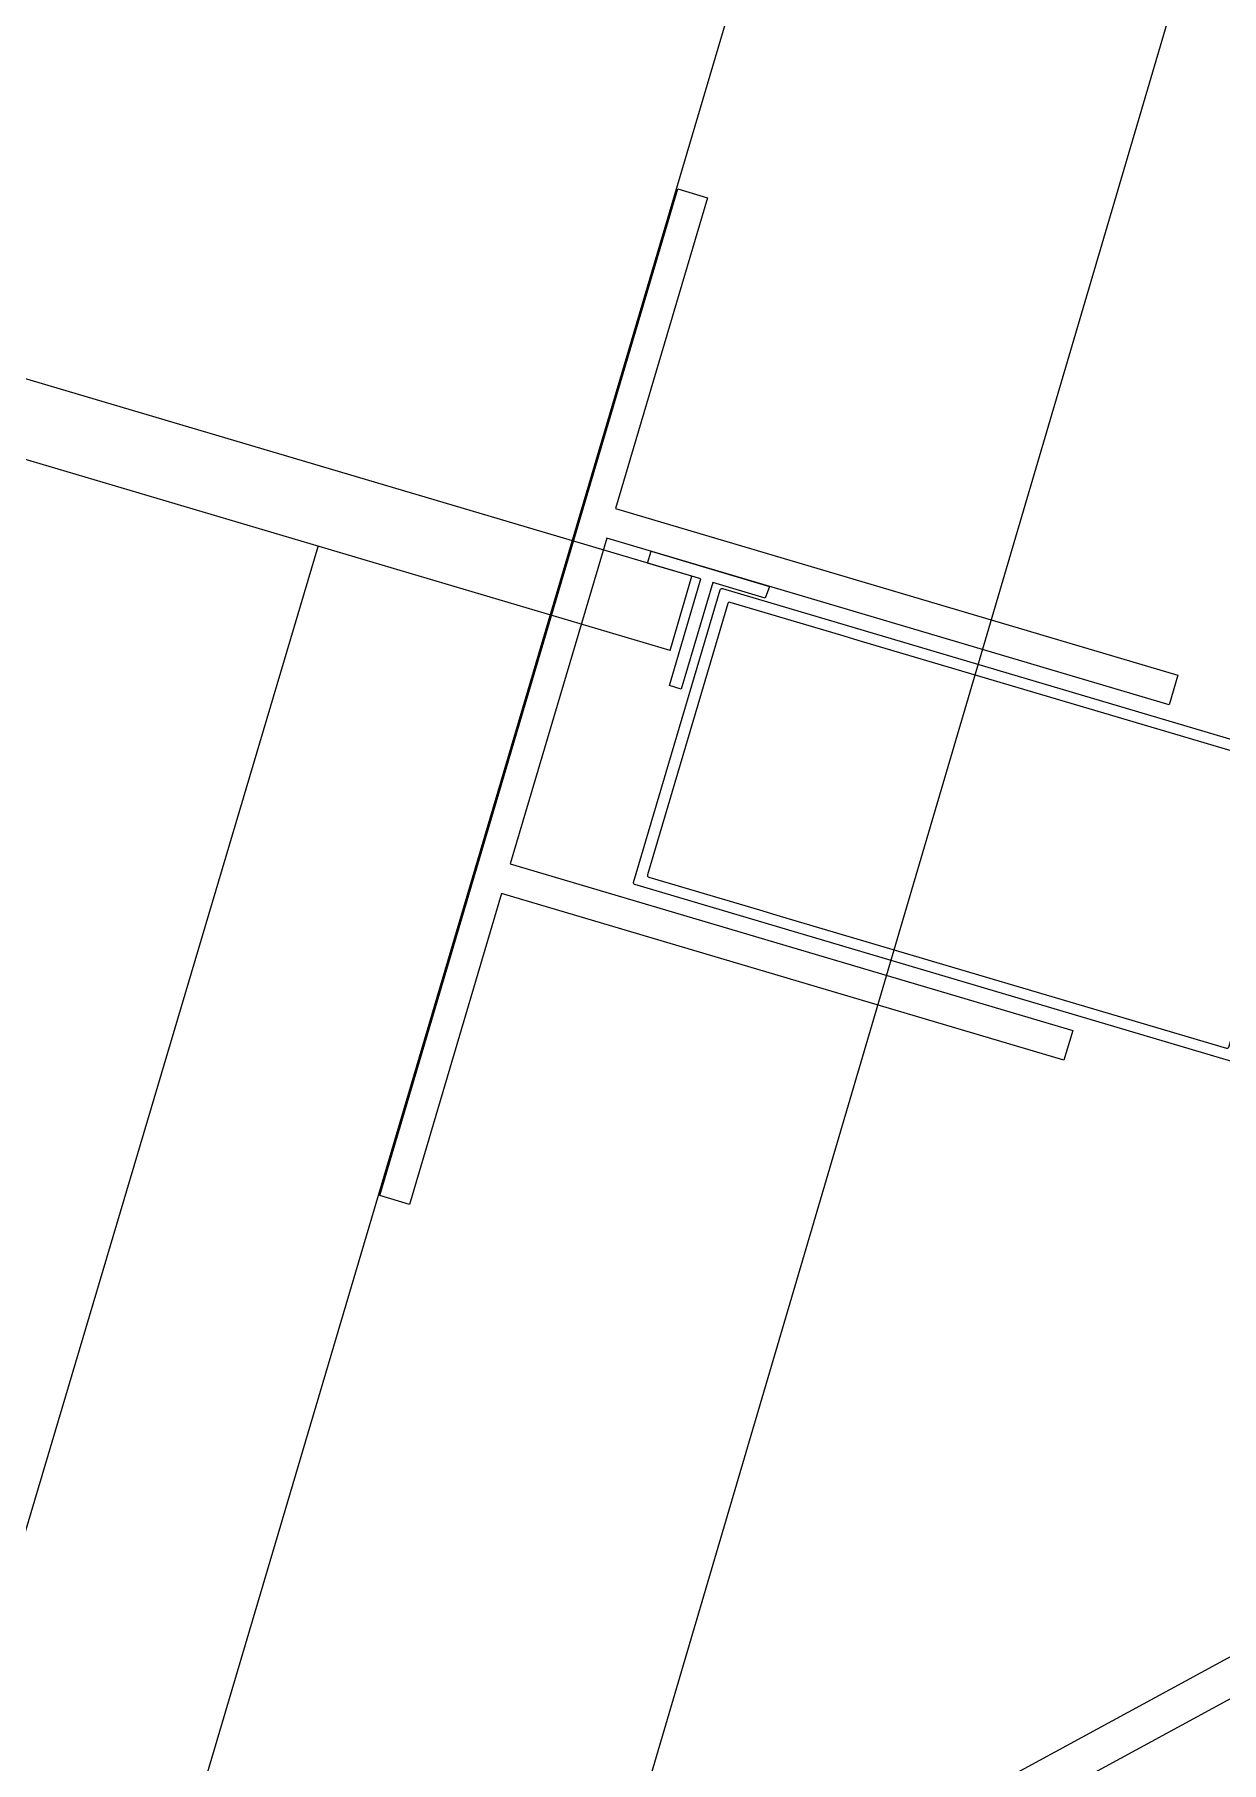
# Model space of a CAD drawing. Header units: millimetres. Extents: x 62878 to 70819, y -67946 to -61850.
# Drawn here: x 67761.7 to 67780.92, y -66271.49 to -66243.51 of the extents above; entities that cross this region are included whole.
import ezdxf

# ---------------------------------------------------------------- set-up
doc = ezdxf.new("R2010")
doc.units = ezdxf.units.MM
for name, color, linetype, lineweight in [('Dog_dos_yeni', 63, 'Continuous', 5), ('DOGRAMA', 171, 'Continuous', 0), ('DUV.ALÇ.-yeni', 20, 'Continuous', 25)]:
    doc.layers.add(name, color=color, linetype=linetype, lineweight=lineweight)
for name, color, linetype in [('DOĞRAMA-yeni', 40, 'Continuous'), ('profil-yeni', 13, 'Continuous'), ('ÇATI K', 254, 'Continuous')]:
    doc.layers.add(name, color=color, linetype=linetype)

# ---------------------------------------------------------------- blocks, each defined once
blk = doc.blocks.new('SPANDREL PAN.92')
at = {"layer": 'DOĞRAMA-yeni', "color": 122, "lineweight": -2}
for p, q in [((36479.507, 28239.27), (36467.084, 28246.026)), ((36479.002, 28238.862), (36466.579, 28245.618))]:
    blk.add_line(p, q, dxfattribs=at)

msp = doc.modelspace()

# ---------------------------------------------------------------- linework, layer by layer
msp.add_lwpolyline([(68896.021, -63031.435), (69030.259, -63071.184), (69185.279, -62547.653), (68892.999, -62461.107, 1.044368), (68063.198, -62298.73, 0.204375), (63106.96, -62494.783, 0.353953), (62932.94, -62997.825), (63753.185, -65779.598), (64154.954, -67142.153), (65336.723, -66792.622), (65336.7, -66829.112), (65270.535, -66829.071, 0.626789), (65270.199, -67369.071), (65531.845, -67369.234, 0.926242), (66130.088, -67369.606), (66391.733, -67369.769, 0.626743), (66392.069, -66829.769), (66326.147, -66829.728), (66326.17, -66793.238), (67506.156, -67144.128), (68467.025, -63899.086), (68625.204, -63946.037), (68896.024, -63031.423)], format="xyb")
at = {"layer": 'Dog_dos_yeni'}
msp.add_lwpolyline([(67767.291, -66262.308), (67772.118, -66246.007), (67772.598, -66246.149), (67771.107, -66251.183), (67780.216, -66253.88), (67780.074, -66254.36), (67770.965, -66251.662), (67769.403, -66256.936), (67778.513, -66259.633), (67778.371, -66260.113), (67769.261, -66257.416), (67767.771, -66262.45), (67767.291, -66262.308)], close=True, dxfattribs=at)
at = {"layer": 'DOGRAMA', "lineweight": -2}
msp.add_lwpolyline([(66522.144, -66852.653), (67506.156, -67144.128), (68892.83, -62461.057)], dxfattribs=at)
at = {"layer": 'DOGRAMA', "lineweight": -2, "ltscale": 0.5}
msp.add_lwpolyline([(67781.527, -66260.265), (67771.421, -66257.273, -0.414214), (67771.401, -66257.236), (67772.803, -66252.499, -0.414214), (67772.84, -66252.479), (67782.947, -66255.471, -0.414214)], format="xyb", dxfattribs=at)
msp.add_lwpolyline([(67775.091, -66253.333), (67774.755, -66253.233), (67772.962, -66252.702, 0.414214), (67772.925, -66252.722), (67771.624, -66257.114, 0.414214), (67771.645, -66257.151), (67773.438, -66257.682), (67773.773, -66257.782), (67781.003, -66259.922, 0.414214), (67781.04, -66259.902), (67782.341, -66255.511, 0.414214), (67782.32, -66255.473)], format="xyb", close=True, dxfattribs=at)
at = {"layer": 'DUV.ALÇ.-yeni', "ltscale": 5}
for p, q in [((67772.346, -66252.28), (67760.656, -66248.819)), ((67771.992, -66253.479), (67761.498, -66250.372)), ((67753.603, -66294.466), (67766.291, -66251.797)), ((67771.992, -66253.479), (67772.346, -66252.28))]:
    msp.add_line(p, q, dxfattribs=at)
at = {"layer": 'profil-yeni'}
msp.add_lwpolyline([(67772.171, -66254.105), (67771.979, -66254.049), (67772.49, -66252.323), (67771.627, -66252.067), (67771.684, -66251.875), (67773.602, -66252.443), (67773.534, -66252.632), (67772.682, -66252.38), (67772.171, -66254.105)], dxfattribs=at)
at = {"layer": 'ÇATI K', "color": 0}
msp.add_line((68230.558, -64714.946), (67736.638, -66390.566), dxfattribs=at)

# ---------------------------------------------------------------- block references
at = {"layer": 'DOĞRAMA-yeni', "xscale": -1, "rotation": 359.9643240394448}
msp.add_blockref('SPANDREL PAN.92', (104233.158, -94537.085), dxfattribs=at)

doc.saveas('drawing.dxf')
